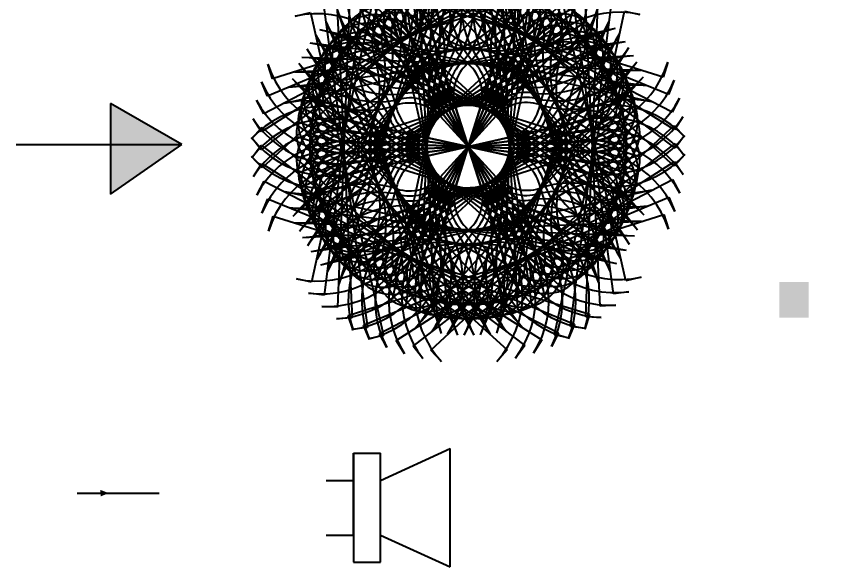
# Model space of a CAD drawing. Header units: inches. Extents: x 0 to 93838, y -1 to 60645.
# Drawn here: x 3352 to 3903, y 1446 to 1821 of the extents above; entities that cross this region are included whole.
import ezdxf

# ---------------------------------------------------------------- set-up
doc = ezdxf.new("R2010")
doc.units = ezdxf.units.IN
doc.header["$MEASUREMENT"] = 0
doc.styles.get("Standard").update_dxf_attribs({"font": 'arial.ttf'})

# ---------------------------------------------------------------- blocks, each defined once
blk = doc.blocks.new('*U1366')
for p, q in [((-28.17, 70.43), (-84.52, 70.43)), ((-84.52, 70.43), (-84.52, 14.09)), ((-28.17, 14.09), (-28.17, 70.43)), ((84.52, 70.43), (28.17, 70.43)), ((28.17, 70.43), (28.17, 14.09)), ((84.52, 14.09), (84.52, 70.43)), ((-84.52, 14.09), (-28.17, 14.09)), ((28.17, 14.09), (-28.17, 14.09)), ((28.17, 14.09), (84.52, 14.09)), ((-115.47, -42.26), (-84.52, -42.26)), ((-84.52, -42.26), (-84.52, -98.61)), ((-28.17, -42.26), (28.17, -42.26)), ((-28.17, -42.26), (-28.17, -42.26)), ((-28.17, -98.61), (-28.17, -42.26)), ((28.17, -42.26), (28.17, -98.61)), ((84.52, -98.61), (84.52, -42.26)), ((84.52, -42.26), (115.47, -42.26)), ((-84.52, -98.61), (-95.12, -98.61)), ((95.12, -98.61), (84.52, -98.61))]:
    blk.add_line(p, q)
for centre, radius, start, end in [((-56.35, 70.43), 28.17, 53.9681, 180), ((56.35, 70.43), 28.17, 0, 126.0319), ((0, 147.9), 67.62, 233.9681, 306.0319), ((-84.52, 42.26), 28.17, 90, 270), ((84.52, 42.26), 28.17, 270, 90), ((0, 14.09), 28.17, 0, 180), ((-28.17, -14.09), 28.17, 90, 155.6843), ((28.17, -14.09), 28.17, 24.3157, 90), ((-115.47, 25.36), 67.62, 270, 335.6843), ((115.47, 25.36), 67.62, 204.3157, 270), ((0, -42.26), 28.17, 6.7563, 173.2437), ((-95.12, -30.99), 67.62, 270, 353.2437), ((95.12, -30.99), 67.62, 186.7563, 270)]:
    blk.add_arc(centre, radius, start, end)
blk = doc.blocks.new('*U1367')
at = {"color": 0, "linetype": 'ByBlock', "lineweight": -2, "transparency": 16777216}
for p, rotation in [((1327.67, 340.45), 24.99999999999999), ((1326.54, 339.98), 19.99999999999995), ((1325.36, 339.61), 14.99999999999994), ((1324.16, 339.35), 9.999999999999977), ((1322.94, 339.19), 4.999999999999918)]:
    blk.add_blockref('*U1366', p, dxfattribs=dict(at, rotation=rotation))
blk.add_blockref('*U1366', (1321.72, 339.13), dxfattribs=at)
blk = doc.blocks.new('*U1266')
at = {"rotation": 167.7559567807185}
blk.add_blockref('*U1367', (1369.67, 51.14), dxfattribs=at)
blk = doc.blocks.new('*U1267')
at = {"color": 0, "linetype": 'ByBlock', "lineweight": -2, "transparency": 16777216}
for p, rotation in [((3033.8, 853.24), 299.9999999999999), ((3010, 847.85), 59.99999999999999), ((3036.91, 839.5), 239.9999999999999), ((3013.11, 834.11), 120), ((3026.56, 829.94), 180)]:
    blk.add_blockref('*U1266', p, dxfattribs=dict(at, rotation=rotation))
blk.add_blockref('*U1266', (3020.34, 857.42), dxfattribs=at)

msp = doc.modelspace()

# ---------------------------------------------------------------- hatches: boundary and pattern name
at = {"true_color": 0xcd2027}
h = msp.add_hatch(color=242, dxfattribs=at)
h.dxf.hatch_style = 1
h.paths.add_polyline_path([(3464.59964, 1733.54236), (3416.15232, 1761.51343), (3416.15232, 1699.73434)])

# ---------------------------------------------------------------- linework, layer by layer
for p, q in [((3464.59964, 1733.54236), (3416.15232, 1761.51343)), ((3416.15232, 1761.51343), (3416.15232, 1699.73434)), ((3351.90625, 1733.54236), (3464.59964, 1733.54236)), ((3416.15232, 1699.73434), (3464.59964, 1733.54236)), ((3599.90909, 1504.7281), (3647.13669, 1526.4193)), ((3647.15062, 1445.94531), (3647.13669, 1526.4193)), ((3581.34812, 1504.7281), (3581.34812, 1523.28906)), ((3581.34812, 1523.28906), (3581.34812, 1449.0452)), ((3581.34812, 1523.28906), (3599.90909, 1523.28906)), ((3599.90909, 1449.0452), (3599.90909, 1523.28906)), ((3562.78716, 1504.7281), (3581.34812, 1504.7281)), ((3581.34812, 1467.60616), (3581.34812, 1504.7281)), ((3393.45194, 1496.143), (3449.13484, 1496.143)), ((3562.78716, 1467.60616), (3581.34812, 1467.60616)), ((3599.90909, 1467.60616), (3647.15062, 1445.94531)), ((3581.34812, 1449.0452), (3599.90909, 1449.0452))]:
    msp.add_line(p, q)
msp.add_solid([(3409.31665, 1493.85485), (3414.9075, 1496.143), (3409.25304, 1498.30902)])

# ---------------------------------------------------------------- block references
msp.add_blockref('*U1267', (635.99567, 888.34197))

# ---------------------------------------------------------------- texts
at = {"insert": (3852.07319, 1772.28068), "char_height": 179.1209778, "attachment_point": 1}
msp.add_mtext_dynamic_manual_height_columns('{\\fCentury Gothic|b0|i0|c0|p34;\\H0.875x;.}', width=5.8533058, gutter_width=1, heights=[0], dxfattribs=at)

doc.saveas('drawing.dxf')
